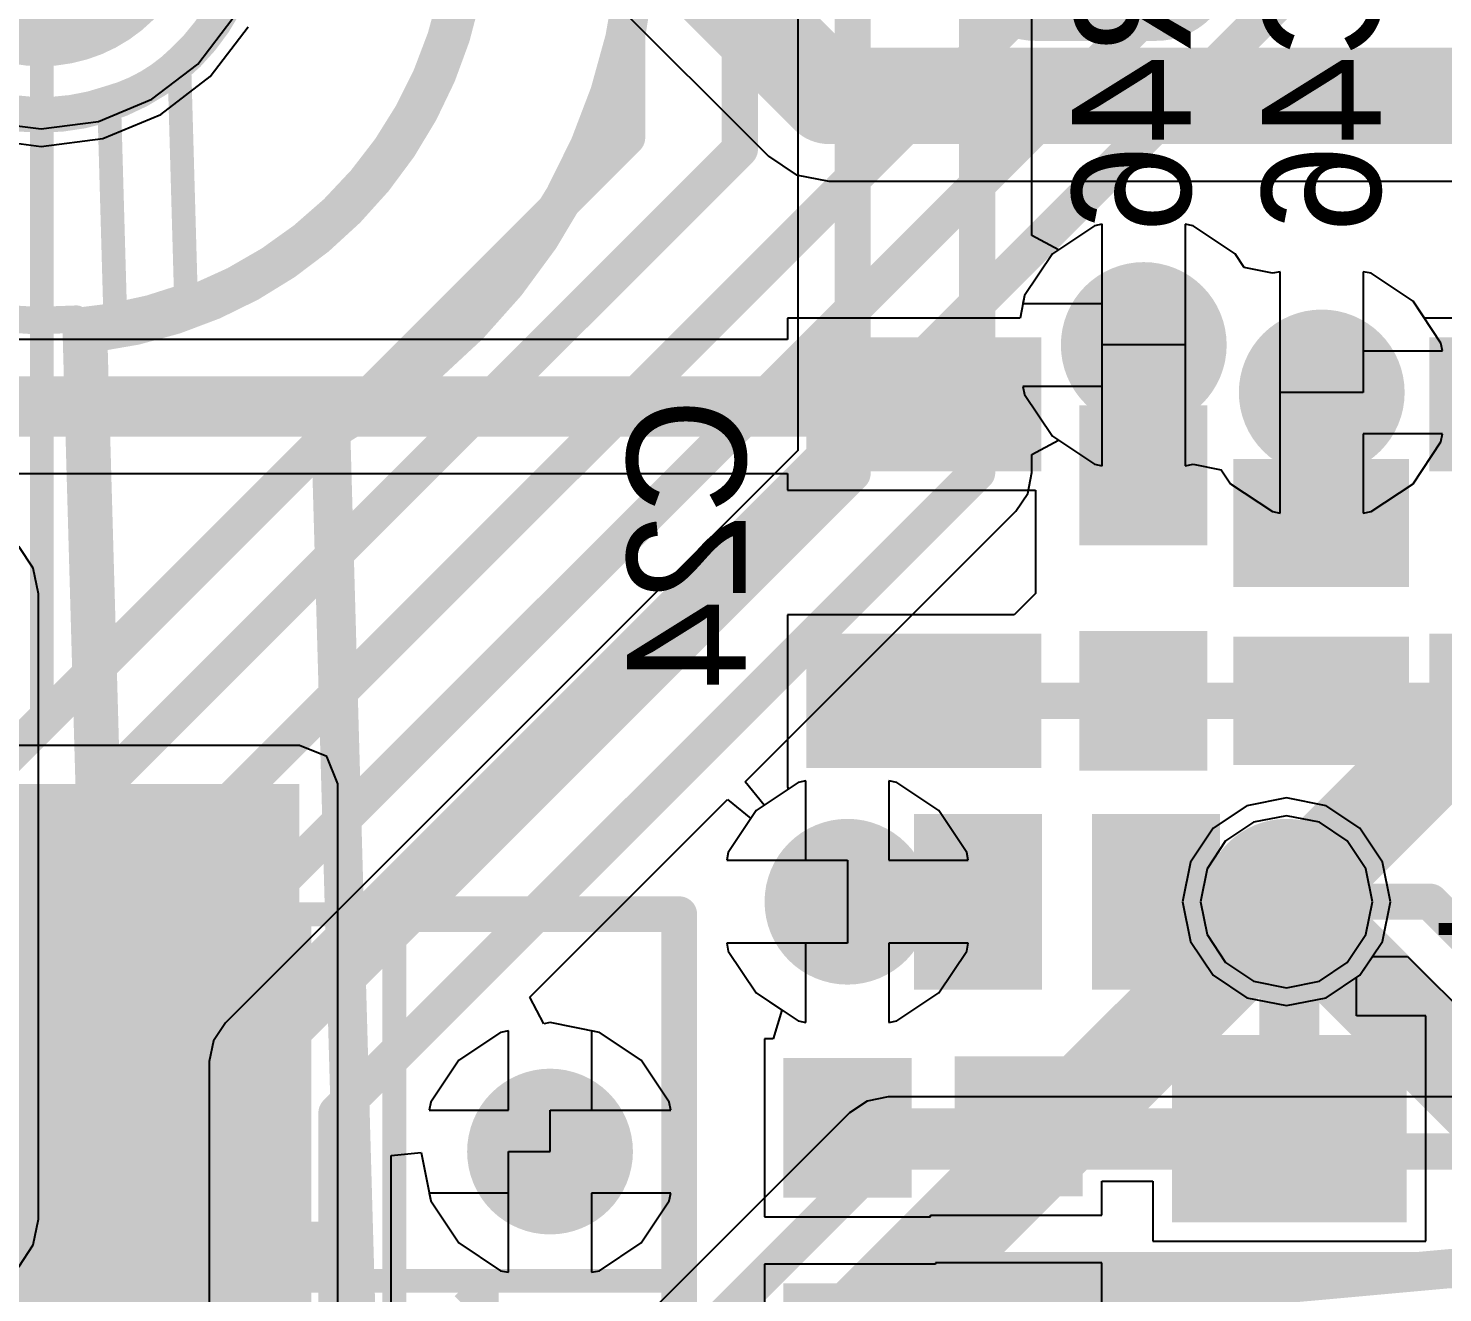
# Model space of a CAD drawing. Header units: millimetres. Extents: x 6 to 417, y 41 to 311.
# Drawn here: x 87.5 to 93.46, y 106.6 to 111.94 of the extents above; entities that cross this region are included whole.
import ezdxf

# ---------------------------------------------------------------- set-up
doc = ezdxf.new("R2010")
doc.units = ezdxf.units.MM
for name, color, linetype in [('BottomLayer', 5, 'Continuous'), ('BottomOverlay', 54, 'Continuous'), ('BottomPaste', 16, 'Continuous'), ('BottomSolder', 6, 'Continuous'), ('DrillDrawing', 1, 'Continuous'), ('KeepOutLayer', 6, 'Continuous'), ('Mechanical2', 216, 'Continuous'), ('Mechanical4', 56, 'Continuous'), ('MidLayer1', 16, 'Continuous'), ('MidLayer2', 76, 'Continuous'), ('MultiLayer', 9, 'Continuous'), ('TopLayer', 1, 'Continuous'), ('TopSolder', 216, 'Continuous')]:
    doc.layers.add(name, color=color, linetype=linetype)

msp = doc.modelspace()

# ---------------------------------------------------------------- linework, layer by layer
at = {"layer": 'BottomLayer'}
for p, q in [((89.1613, 112.8547), (90.6205, 111.3955)), ((88.2682, 111.7318), (88.4285, 111.9407)), ((88.0593, 111.5715), (88.2682, 111.7318)), ((87.816, 111.4707), (88.0593, 111.5715)), ((87.2939, 111.4707), (87.555, 111.4364)), ((87.555, 111.4364), (87.816, 111.4707)), ((90.6205, 111.3955), (90.7373, 111.3175)), ((90.7373, 111.3175), (90.875, 111.2901)), ((90.875, 111.2901), (93.7658, 111.2901)), ((91.9939, 111.1025), (91.8175, 110.9846)), ((92.027, 111.109), (91.9939, 111.1025)), ((92.027, 110.6), (92.027, 111.109)), ((92.4101, 111.1025), (92.377, 111.109)), ((92.377, 111.109), (92.377, 110.6)), ((92.5866, 110.9846), (92.4101, 111.1025)), ((91.8175, 110.9846), (91.6996, 110.8081)), ((92.6257, 110.926), (92.5866, 110.9846)), ((92.7439, 110.9025), (92.6257, 110.926)), ((92.777, 110.909), (92.7439, 110.9025)), ((92.7439, 110.9025), (92.7439, 110.9025)), ((92.7439, 110.9025), (92.7439, 110.9025)), ((92.777, 110.4), (92.777, 110.909)), ((93.1601, 110.9025), (93.127, 110.909)), ((93.127, 110.909), (93.127, 110.4)), ((93.3366, 110.7846), (93.1601, 110.9025)), ((91.6996, 110.8081), (91.6806, 110.7125)), ((93.3847, 110.7125), (93.3366, 110.7846)), ((91.6806, 110.7125), (90.7, 110.7125)), ((90.7, 110.7125), (90.7, 110.6231)), ((94.4696, 110.7125), (93.3847, 110.7125)), ((90.7, 110.6231), (86.8497, 110.6231)), ((92.377, 110.6), (92.027, 110.6)), ((93.127, 110.4), (92.777, 110.4)), ((86.8886, 110.0582), (90.7, 110.0582)), ((90.7, 110.0582), (90.7, 109.9875)), ((90.7, 109.9875), (91.746, 109.9875)), ((91.746, 109.9875), (91.746, 109.571)), ((91.746, 109.5523), (91.6562, 109.4625)), ((91.746, 109.571), (91.746, 109.571)), ((91.746, 109.571), (91.746, 109.5523)), ((91.6562, 109.4625), (90.7, 109.4625)), ((90.7, 109.4625), (90.7, 108.7375)), ((88.644, 108.9123), (87.2588, 108.9123)), ((88.7588, 108.8648), (88.644, 108.9123)), ((88.8064, 108.75), (88.7588, 108.8648)), ((88.8064, 106.25), (88.8064, 108.75)), ((90.7031, 108.7273), (90.5689, 108.6376)), ((90.7, 108.7375), (90.7, 108.7375)), ((90.7, 108.7375), (90.7, 108.7375)), ((90.7, 108.7375), (90.7031, 108.7273)), ((90.5689, 108.6376), (90.451, 108.4612)), ((90.451, 108.4612), (90.4444, 108.4281)), ((90.4444, 108.4281), (90.9534, 108.4281)), ((90.9534, 108.4281), (90.9534, 108.0781)), ((90.9534, 108.0781), (90.4444, 108.0781)), ((90.4444, 108.0781), (90.451, 108.0449)), ((90.451, 108.0449), (90.5689, 107.8685)), ((93.113, 107.9435), (93.1658, 108.0224)), ((93.1658, 108.0224), (93.3139, 108.0224)), ((93.3139, 108.0224), (93.7905, 107.5458)), ((93.098, 107.9334), (93.113, 107.9435)), ((93.098, 107.7719), (93.098, 107.9334)), ((90.5689, 107.8685), (90.6766, 107.7965)), ((90.6766, 107.7965), (90.6397, 107.675)), ((93.3905, 107.7719), (93.098, 107.7719)), ((93.3905, 106.8219), (93.3905, 107.7719)), ((89.525, 107.709), (89.4919, 107.7025)), ((89.525, 107.375), (89.525, 107.709)), ((89.9081, 107.7025), (89.875, 107.709)), ((89.875, 107.709), (89.875, 107.375)), ((89.4919, 107.7025), (89.3154, 107.5846)), ((90.0846, 107.5846), (89.9081, 107.7025)), ((90.6397, 107.675), (90.6034, 107.675)), ((90.6034, 107.675), (90.6034, 106.925)), ((89.3154, 107.5846), (89.1975, 107.4081)), ((90.2025, 107.4081), (90.0846, 107.5846)), ((89.1975, 107.4081), (89.191, 107.375)), ((90.209, 107.375), (90.2025, 107.4081)), ((89.191, 107.375), (89.525, 107.375)), ((89.875, 107.375), (90.209, 107.375)), ((92.025, 106.9313), (92.025, 107.0757)), ((92.025, 107.0757), (92.2405, 107.0757)), ((92.2405, 107.0757), (92.2405, 106.8219)), ((89.525, 107.025), (89.191, 107.025)), ((89.191, 107.025), (89.1975, 106.9919)), ((89.1975, 106.9919), (89.3154, 106.8154)), ((89.525, 106.691), (89.525, 107.025)), ((90.209, 107.025), (89.875, 107.025)), ((89.875, 107.025), (89.875, 106.691)), ((90.0846, 106.8154), (90.2025, 106.9919)), ((90.2025, 106.9919), (90.209, 107.025)), ((91.3034, 106.925), (91.3034, 106.9313)), ((91.3034, 106.9313), (91.325, 106.9313)), ((91.325, 106.9313), (91.325, 106.9313)), ((91.325, 106.9313), (92.025, 106.9313)), ((90.6034, 106.925), (91.3034, 106.925)), ((89.3154, 106.8154), (89.4919, 106.6975)), ((89.9081, 106.6975), (90.0846, 106.8154)), ((92.2405, 106.8219), (93.3905, 106.8219)), ((89.4919, 106.6975), (89.525, 106.691)), ((89.875, 106.691), (89.9081, 106.6975)), ((91.3034, 106.725), (90.6034, 106.725)), ((90.6034, 106.725), (90.6034, 105.975)), ((91.325, 106.725), (91.3034, 106.725)), ((91.3034, 106.725), (91.3034, 106.725)), ((92.025, 106.7313), (91.325, 106.7313)), ((91.325, 106.7313), (91.325, 106.725)), ((92.025, 105.9813), (92.025, 106.7313))]:
    msp.add_line(p, q, dxfattribs=at)
for points, const_width in [([(89.25, 113.275), (90.875, 111.65)], 0.406), ([(90.875, 111.65), (94, 111.65)], 0.406), ([(92.2, 110.05), (92.202, 110.6)], 0.1524), ([(86.522, 110.3406), (91.275, 110.3406)], 0.254), ([(92.95, 109.85), (92.952, 110.4)], 0.1524), ([(91.275, 109.1), (94.675, 109.1)], 0.1524), ([(90.9534, 108.2531), (91.5034, 108.2531)], 0.254), ([(92.2534, 108.2531), (92.8034, 108.2531)], 0.254), ([(92.8034, 108.2531), (92.8155, 108.241)], 0.254), ([(92.8155, 107.2969), (92.8155, 108.241)], 0.254), ([(92.8034, 108.2531), (93.4094, 108.2531)], 0.1524), ([(93.4094, 108.2531), (94.3655, 107.2969)], 0.1524), ([(90.95, 107.3063), (92.825, 107.3063)], 0.1524)]:
    msp.add_lwpolyline(points, dxfattribs=dict(at, const_width=const_width))
for points, const_width in [([(87.255, 112.445, 1), (87.855, 112.445, 1)], 0.6), ([(90.7735, 111.65, 1), (90.9765, 111.65, 1)], 0.203), ([(90.7735, 111.65, 1), (90.9765, 111.65, 1)], 0.203), ([(92.0623, 110.6, 1), (92.3417, 110.6, 1)], 0.2794), ([(92.1639, 110.6, 1), (92.2401, 110.6, 1)], 0.0762), ([(92.8123, 110.4, 1), (93.0917, 110.4, 1)], 0.2794), ([(91.2115, 110.3406, 1), (91.3385, 110.3406, 1)], 0.127), ([(92.9139, 110.4, 1), (92.9901, 110.4, 1)], 0.0762), ([(92.1619, 110.05, 1), (92.2381, 110.05, 1)], 0.0762), ([(92.9119, 109.85, 1), (92.9881, 109.85, 1)], 0.0762), ([(91.2369, 109.1, 1), (91.3131, 109.1, 1)], 0.0762), ([(90.8137, 108.2531, 1), (91.0931, 108.2531, 1)], 0.2794), ([(92.6637, 108.2531, 1), (92.9431, 108.2531, 1)], 0.2794), ([(90.8899, 108.2531, 1), (91.0169, 108.2531, 1)], 0.127), ([(91.4399, 108.2531, 1), (91.5669, 108.2531, 1)], 0.127), ([(92.1899, 108.2531, 1), (92.3169, 108.2531, 1)], 0.127), ([(92.7399, 108.2531, 1), (92.8669, 108.2531, 1)], 0.127), ([(92.7399, 108.2531, 1), (92.8669, 108.2531, 1)], 0.127), ([(92.752, 108.241, 1), (92.879, 108.241, 1)], 0.127), ([(92.752, 108.241, 1), (92.879, 108.241, 1)], 0.127), ([(92.7653, 108.2531, 1), (92.8415, 108.2531, 1)], 0.0762), ([(93.3713, 108.2531, 1), (93.4475, 108.2531, 1)], 0.0762), ([(93.3713, 108.2531, 1), (93.4475, 108.2531, 1)], 0.0762), ([(89.5603, 107.2, 1), (89.8397, 107.2, 1)], 0.2794), ([(92.752, 107.2969, 1), (92.879, 107.2969, 1)], 0.127), ([(90.9119, 107.3063, 1), (90.9881, 107.3063, 1)], 0.0762), ([(92.7869, 107.3063, 1), (92.8631, 107.3063, 1)], 0.0762)]:
    msp.add_lwpolyline(points, format="xyb", close=True, dxfattribs=dict(at, const_width=const_width))
for points in [[(90.85, 110.5625), (90.85, 110.1375), (91.7, 110.5625), (91.7, 110.1375)], [(92, 110.275), (92, 109.825), (92.4, 110.275), (92.4, 109.825)], [(92.65, 110.05), (92.65, 109.65), (93.25, 110.05), (93.25, 109.65)], [(92, 109.325), (92, 108.875), (92.4, 109.325), (92.4, 108.875)], [(90.85, 109.3125), (90.85, 108.8875), (91.7, 109.3125), (91.7, 108.8875)], [(92.65, 109.3), (92.65, 108.9), (93.25, 109.3), (93.25, 108.9)], [(86.644, 108.75), (86.644, 106.25), (88.644, 108.75), (88.644, 106.25)], [(91.3034, 107.9531), (91.7034, 107.9531), (91.3034, 108.5531), (91.7034, 108.5531)], [(92.0534, 107.9531), (92.4534, 107.9531), (92.0534, 108.5531), (92.4534, 108.5531)], [(93.2405, 107.6219), (92.3905, 107.6219), (93.2405, 106.9719), (92.3905, 106.9719)], [(91.475, 107.5313), (91.475, 107.0813), (91.875, 107.5313), (91.875, 107.0813)], [(90.7534, 107.525), (90.7534, 107.075), (91.1534, 107.525), (91.1534, 107.075)]]:
    msp.add_solid(points, dxfattribs=at)
at = {"layer": 'BottomOverlay', "const_width": 0.15}
for points in [[(89.1447, 108.2007), (90.2447, 108.2007)], [(90.2447, 105.2507), (90.2447, 108.2007)]]:
    msp.add_lwpolyline(points, dxfattribs=at)
at = {"layer": 'BottomOverlay', "const_width": 0.075}
for points in [[(89.1072, 108.2007, 1), (89.1822, 108.2007, 1)], [(90.2072, 108.2007, 1), (90.2822, 108.2007, 1)], [(90.2072, 108.2007, 1), (90.2822, 108.2007, 1)]]:
    msp.add_lwpolyline(points, format="xyb", close=True, dxfattribs=at)
at = {"layer": 'BottomPaste'}
for points in [[(90.9, 110.5125), (90.9, 110.1875), (91.65, 110.5125), (91.65, 110.1875)], [(92.05, 110.225), (92.05, 109.875), (92.35, 110.225), (92.35, 109.875)], [(92.7, 110), (92.7, 109.7), (93.2, 110), (93.2, 109.7)], [(90.9, 109.2625), (90.9, 108.9375), (91.65, 109.2625), (91.65, 108.9375)], [(92.05, 109.275), (92.05, 108.925), (92.35, 109.275), (92.35, 108.925)], [(92.7, 109.25), (92.7, 108.95), (93.2, 109.25), (93.2, 108.95)], [(91.3534, 108.0031), (91.6534, 108.0031), (91.3534, 108.5031), (91.6534, 108.5031)], [(92.1034, 108.0031), (92.4034, 108.0031), (92.1034, 108.5031), (92.4034, 108.5031)], [(93.1905, 107.5719), (92.4405, 107.5719), (93.1905, 107.0219), (92.4405, 107.0219)], [(90.8034, 107.475), (90.8034, 107.125), (91.1034, 107.475), (91.1034, 107.125)], [(91.525, 107.4813), (91.525, 107.1313), (91.825, 107.4813), (91.825, 107.1313)]]:
    msp.add_solid(points, dxfattribs=at)
at = {"layer": 'BottomSolder'}
for points, const_width in [([(87.22, 112.445, 1), (87.89, 112.445, 1)], 0.67), ([(91.584, 112.206, 1), (91.908, 112.206, 1)], 0.324), ([(92.092, 112.206, 1), (92.416, 112.206, 1)], 0.324), ([(93.584, 112.206, 1), (93.908, 112.206, 1)], 0.324), ([(92.0273, 110.6, 1), (92.3767, 110.6, 1)], 0.3494), ([(92.7773, 110.4, 1), (93.1267, 110.4, 1)], 0.3494), ([(90.7787, 108.2531, 1), (91.1281, 108.2531, 1)], 0.3494), ([(92.6287, 108.2531, 1), (92.9781, 108.2531, 1)], 0.3494), ([(89.5253, 107.2, 1), (89.8747, 107.2, 1)], 0.3494)]:
    msp.add_lwpolyline(points, format="xyb", close=True, dxfattribs=dict(at, const_width=const_width))
for points in [[(91.746, 114.308), (91.746, 111.882), (92.254, 114.308), (92.254, 111.882)], [(90.78, 110.6325), (90.78, 110.0675), (91.77, 110.6325), (91.77, 110.0675)], [(94.395, 110.0675), (94.395, 110.6325), (93.405, 110.0675), (93.405, 110.6325)], [(91.93, 110.345), (91.93, 109.755), (92.47, 110.345), (92.47, 109.755)], [(92.58, 110.12), (92.58, 109.58), (93.32, 110.12), (93.32, 109.58)], [(90.78, 109.3825), (90.78, 108.8175), (91.77, 109.3825), (91.77, 108.8175)], [(91.93, 109.395), (91.93, 108.805), (92.47, 109.395), (92.47, 108.805)], [(94.395, 108.8175), (94.395, 109.3825), (93.405, 108.8175), (93.405, 109.3825)], [(92.58, 109.37), (92.58, 108.83), (93.32, 109.37), (93.32, 108.83)], [(91.2334, 107.8831), (91.7734, 107.8831), (91.2334, 108.6231), (91.7734, 108.6231)], [(91.9834, 107.8831), (92.5234, 107.8831), (91.9834, 108.6231), (92.5234, 108.6231)], [(93.3105, 107.6919), (92.3205, 107.6919), (93.3105, 106.9019), (92.3205, 106.9019)], [(90.6834, 107.595), (90.6834, 107.005), (91.2234, 107.595), (91.2234, 107.005)], [(91.405, 107.6013), (91.405, 107.0113), (91.945, 107.6013), (91.945, 107.0113)], [(90.6834, 106.645), (90.6834, 106.055), (91.2234, 106.645), (91.2234, 106.055)], [(91.405, 106.6513), (91.405, 106.0613), (91.945, 106.6513), (91.945, 106.0613)]]:
    msp.add_solid(points, dxfattribs=at)
at = {"layer": 'DrillDrawing', "const_width": 0.1}
for points in [[(119.9857, 99, -39.996351), (119.9857, 101)], [(119.9819, 99, -39.98872), (119.9819, 101)]]:
    msp.add_lwpolyline(points, format="xyb", dxfattribs=at)
at = {"layer": 'DrillDrawing'}
for points, const_width in [([(88.4549, 112.4451, 1), (86.6549, 112.4451, 1)], 0.1), ([(92.1258, 110.6, 1), (92.2782, 110.6, 1)], 0.1524), ([(92.8758, 110.4, 1), (93.0282, 110.4, 1)], 0.1524), ([(87.5339, 109.905, 1), (87.5839, 109.905, 1)], 0.05), ([(87.5339, 109.905, 1), (87.5839, 109.905, 1)], 0.05), ([(87.5339, 109.0393, 1), (87.5839, 109.0393, 1)], 0.05), ([(90.8772, 108.2531, 1), (91.0296, 108.2531, 1)], 0.1524), ([(92.7272, 108.2531, 1), (92.8796, 108.2531, 1)], 0.1524), ([(89.6238, 107.2, 1), (89.7762, 107.2, 1)], 0.1524)]:
    msp.add_lwpolyline(points, format="xyb", close=True, dxfattribs=dict(at, const_width=const_width))
at = {"layer": 'DrillDrawing', "const_width": 0.1}
for points in [[(87.5589, 109.905), (87.5589, 112.445)], [(87.5589, 109.0393), (87.5589, 109.905)]]:
    msp.add_lwpolyline(points, dxfattribs=at)
at = {"layer": 'KeepOutLayer', "const_width": 0.1}
msp.add_lwpolyline([(119.9857, 99, -39.996351), (119.9857, 101)], format="xyb", dxfattribs=at)
at = {"layer": 'Mechanical2', "const_width": 0.1}
for points in [[(88.3939, 106.655), (88.3939, 108.2)], [(88.3939, 108.2), (88.6439, 108.2)], [(88.6439, 105.7), (88.6439, 108.2)], [(88.6439, 108.2), (90.2439, 108.2)], [(89.0439, 92.0097), (89.0439, 108.2)], [(90.2439, 106.655), (90.2439, 108.2)], [(87.1589, 108.005), (88.1289, 108.005)], [(88.1289, 107.755), (88.1289, 108.005)], [(88.1289, 108.005), (88.3289, 108.005)], [(88.3289, 107.805), (88.3289, 108.005)], [(87.1589, 107.805), (88.1289, 107.805)], [(88.1289, 107.805), (88.3289, 107.805)], [(87.1589, 107.755), (88.1289, 107.755)], [(88.1289, 107.605), (88.1289, 107.755)], [(88.1289, 107.605), (88.3289, 107.605)], [(88.3289, 107.055), (88.3289, 107.605)], [(88.1289, 106.905), (88.1289, 107.055)], [(88.1289, 107.055), (88.3289, 107.055)], [(87.1589, 106.905), (88.1289, 106.905)], [(88.1289, 106.655), (88.1289, 106.905)], [(87.1589, 106.855), (88.1289, 106.855)], [(88.1289, 106.855), (88.3289, 106.855)], [(88.3289, 106.655), (88.3289, 106.855)], [(88.3289, 106.855), (88.3939, 106.855)], [(88.3939, 106.855), (88.7439, 106.855)], [(88.7439, 106.855), (88.7689, 106.855)], [(88.7439, 106.655), (88.7439, 106.855)], [(88.7689, 106.655), (88.7689, 106.855)], [(87.1589, 106.655), (88.1289, 106.655)], [(87.6439, 106.005), (87.6439, 106.655)], [(87.6439, 106.655), (87.7439, 106.555)], [(88.1289, 106.655), (88.3289, 106.655)], [(88.3289, 106.655), (88.3939, 106.655)], [(88.3939, 106.655), (88.7439, 106.655)], [(88.7439, 106.655), (88.7689, 106.655)], [(88.7689, 106.655), (89.0439, 106.655)], [(89.0439, 106.655), (89.4339, 106.655)], [(89.3339, 106.555), (89.4339, 106.655)], [(89.4339, 106.655), (90.2439, 106.655)], [(89.4339, 105.1), (89.4339, 106.655)]]:
    msp.add_lwpolyline(points, dxfattribs=at)
at = {"layer": 'Mechanical2', "const_width": 0.05}
for points in [[(88.3689, 108.2, 1), (88.4189, 108.2, 1)], [(88.3689, 108.2, 1), (88.4189, 108.2, 1)], [(88.6189, 108.2, 1), (88.6689, 108.2, 1)], [(88.6189, 108.2, 1), (88.6689, 108.2, 1)], [(88.6189, 108.2, 1), (88.6689, 108.2, 1)], [(89.0189, 108.2, 1), (89.0689, 108.2, 1)], [(90.2189, 108.2, 1), (90.2689, 108.2, 1)], [(90.2189, 108.2, 1), (90.2689, 108.2, 1)], [(88.1039, 108.005, 1), (88.1539, 108.005, 1)], [(88.1039, 108.005, 1), (88.1539, 108.005, 1)], [(88.1039, 108.005, 1), (88.1539, 108.005, 1)], [(88.3039, 108.005, 1), (88.3539, 108.005, 1)], [(88.3039, 108.005, 1), (88.3539, 108.005, 1)], [(88.1039, 107.805, 1), (88.1539, 107.805, 1)], [(88.1039, 107.805, 1), (88.1539, 107.805, 1)], [(88.3039, 107.805, 1), (88.3539, 107.805, 1)], [(88.3039, 107.805, 1), (88.3539, 107.805, 1)], [(88.1039, 107.755, 1), (88.1539, 107.755, 1)], [(88.1039, 107.755, 1), (88.1539, 107.755, 1)], [(88.1039, 107.755, 1), (88.1539, 107.755, 1)], [(88.1039, 107.605, 1), (88.1539, 107.605, 1)], [(88.1039, 107.605, 1), (88.1539, 107.605, 1)], [(88.3039, 107.605, 1), (88.3539, 107.605, 1)], [(88.3039, 107.605, 1), (88.3539, 107.605, 1)], [(88.1039, 107.055, 1), (88.1539, 107.055, 1)], [(88.1039, 107.055, 1), (88.1539, 107.055, 1)], [(88.3039, 107.055, 1), (88.3539, 107.055, 1)], [(88.3039, 107.055, 1), (88.3539, 107.055, 1)], [(88.1039, 106.905, 1), (88.1539, 106.905, 1)], [(88.1039, 106.905, 1), (88.1539, 106.905, 1)], [(88.1039, 106.905, 1), (88.1539, 106.905, 1)], [(88.1039, 106.855, 1), (88.1539, 106.855, 1)], [(88.1039, 106.855, 1), (88.1539, 106.855, 1)], [(88.3039, 106.855, 1), (88.3539, 106.855, 1)], [(88.3039, 106.855, 1), (88.3539, 106.855, 1)], [(88.3039, 106.855, 1), (88.3539, 106.855, 1)], [(88.3689, 106.855, 1), (88.4189, 106.855, 1)], [(88.3689, 106.855, 1), (88.4189, 106.855, 1)], [(88.7189, 106.855, 1), (88.7689, 106.855, 1)], [(88.7189, 106.855, 1), (88.7689, 106.855, 1)], [(88.7189, 106.855, 1), (88.7689, 106.855, 1)], [(88.7439, 106.855, 1), (88.7939, 106.855, 1)], [(88.7439, 106.855, 1), (88.7939, 106.855, 1)], [(87.6189, 106.655, 1), (87.6689, 106.655, 1)], [(87.6189, 106.655, 1), (87.6689, 106.655, 1)], [(88.1039, 106.655, 1), (88.1539, 106.655, 1)], [(88.1039, 106.655, 1), (88.1539, 106.655, 1)], [(88.1039, 106.655, 1), (88.1539, 106.655, 1)], [(88.3039, 106.655, 1), (88.3539, 106.655, 1)], [(88.3039, 106.655, 1), (88.3539, 106.655, 1)], [(88.3039, 106.655, 1), (88.3539, 106.655, 1)], [(88.3689, 106.655, 1), (88.4189, 106.655, 1)], [(88.3689, 106.655, 1), (88.4189, 106.655, 1)], [(88.3689, 106.655, 1), (88.4189, 106.655, 1)], [(88.7189, 106.655, 1), (88.7689, 106.655, 1)], [(88.7189, 106.655, 1), (88.7689, 106.655, 1)], [(88.7189, 106.655, 1), (88.7689, 106.655, 1)], [(88.7439, 106.655, 1), (88.7939, 106.655, 1)], [(88.7439, 106.655, 1), (88.7939, 106.655, 1)], [(88.7439, 106.655, 1), (88.7939, 106.655, 1)], [(89.0189, 106.655, 1), (89.0689, 106.655, 1)], [(89.0189, 106.655, 1), (89.0689, 106.655, 1)], [(89.4089, 106.655, 1), (89.4589, 106.655, 1)], [(89.4089, 106.655, 1), (89.4589, 106.655, 1)], [(89.4089, 106.655, 1), (89.4589, 106.655, 1)], [(89.4089, 106.655, 1), (89.4589, 106.655, 1)], [(90.2189, 106.655, 1), (90.2689, 106.655, 1)], [(90.2189, 106.655, 1), (90.2689, 106.655, 1)]]:
    msp.add_lwpolyline(points, format="xyb", close=True, dxfattribs=at)
at = {"layer": 'Mechanical4', "const_width": 0.1}
for points in [[(88.6803, 114.7351, -0.604195), (88.8087, 110.2223)], [(88.6824, 114.6619, -0.604855), (88.743, 110.2598)], [(87.6809, 114.2791, -0.909326), (87.785, 110.6208)], [(87.6946, 110.7002, -1.05044), (87.5952, 114.1946)], [(87.7046, 110.7168, -1.057292), (87.6061, 114.1786)], [(87.6053, 114.2048, -0.946598), (87.7053, 110.6906)], [(87.8416, 111.6434, -1.371351), (87.7956, 113.2613)], [(88.1001, 113.1072, -0.456886), (88.1369, 111.8146)], [(88.1369, 111.8146, -0.130244), (87.8416, 111.6434)], [(88.1655, 110.8091, -0.06944), (87.6944, 110.7055)], [(87.8678, 110.7225, -0.011347), (87.7893, 110.7102)]]:
    msp.add_lwpolyline(points, format="xyb", dxfattribs=at)
at = {"layer": 'Mechanical4'}
for points, const_width in [([(88.4549, 112.445, 1), (86.6549, 112.445, 1)], 0.1), ([(88.4246, 112.445, 1), (86.6931, 112.445, 1)], 0.1), ([(88.1119, 111.8146, 1), (88.1619, 111.8146, 1)], 0.05), ([(88.1119, 111.8146, 1), (88.1619, 111.8146, 1)], 0.05), ([(88.1119, 111.8146, 1), (88.1619, 111.8146, 1)], 0.05), ([(87.8166, 111.6434, 1), (87.8666, 111.6434, 1)], 0.05), ([(87.8166, 111.6434, 1), (87.8666, 111.6434, 1)], 0.05), ([(87.8166, 111.6434, 1), (87.8666, 111.6434, 1)], 0.05), ([(88.1405, 110.8091, 1), (88.1905, 110.8091, 1)], 0.05), ([(88.1405, 110.809, 1), (88.1905, 110.809, 1)], 0.05), ([(87.6694, 110.7055, 1), (87.7194, 110.7055, 1)], 0.05), ([(87.6694, 110.7055, 1), (87.7194, 110.7055, 1)], 0.05), ([(87.6694, 110.7055, 1), (87.7194, 110.7055, 1)], 0.05), ([(87.6696, 110.7002, 1), (87.7196, 110.7002, 1)], 0.05), ([(87.6696, 110.7002, 1), (87.7196, 110.7002, 1)], 0.05), ([(87.6747, 110.7113, 1), (87.7247, 110.7113, 1)], 0.05), ([(87.6747, 110.7113, 1), (87.7247, 110.7113, 1)], 0.05), ([(87.6796, 110.7168, 1), (87.7296, 110.7168, 1)], 0.05), ([(87.6796, 110.7168, 1), (87.7296, 110.7168, 1)], 0.05), ([(87.6796, 110.7168, 1), (87.7296, 110.7168, 1)], 0.05), ([(87.7643, 110.7102, 1), (87.8143, 110.7102, 1)], 0.05), ([(87.7643, 110.7102, 1), (87.8143, 110.7102, 1)], 0.05), ([(87.8428, 110.7225, 1), (87.8928, 110.7225, 1)], 0.05), ([(87.8428, 110.7225, 1), (87.8928, 110.7225, 1)], 0.05), ([(87.6803, 110.6906, 1), (87.7303, 110.6906, 1)], 0.05), ([(87.6803, 110.6906, 1), (87.7303, 110.6906, 1)], 0.05), ([(87.6803, 110.6906, 1), (87.7303, 110.6906, 1)], 0.05), ([(87.6997, 110.6734, 1), (87.7497, 110.6734, 1)], 0.05), ([(87.6997, 110.6734, 1), (87.7497, 110.6734, 1)], 0.05), ([(87.76, 110.6208, 1), (87.81, 110.6208, 1)], 0.05), ([(87.76, 110.6208, 1), (87.81, 110.6208, 1)], 0.05), ([(87.76, 110.6208, 1), (87.81, 110.6208, 1)], 0.05), ([(88.718, 110.2598, 1), (88.768, 110.2598, 1)], 0.05), ([(88.718, 110.2598, 1), (88.768, 110.2598, 1)], 0.05), ([(88.718, 110.2598, 1), (88.768, 110.2598, 1)], 0.05), ([(88.7837, 110.2223, 1), (88.8337, 110.2223, 1)], 0.05), ([(88.7837, 110.2223, 1), (88.8337, 110.2223, 1)], 0.05), ([(88.7837, 110.2223, 1), (88.8337, 110.2223, 1)], 0.05), ([(87.5339, 109.905, 1), (87.5839, 109.905, 1)], 0.05), ([(87.5339, 109.905, 1), (87.5839, 109.905, 1)], 0.05), ([(87.5339, 109.0393, 1), (87.5839, 109.0393, 1)], 0.05)]:
    msp.add_lwpolyline(points, format="xyb", close=True, dxfattribs=dict(at, const_width=const_width))
at = {"layer": 'Mechanical4', "const_width": 0.1}
for points in [[(87.5589, 109.905), (87.5589, 112.445)], [(88.1369, 111.8146), (88.1655, 110.809)], [(87.8416, 111.6434), (87.8678, 110.7225)], [(87.6944, 110.7055), (87.6997, 110.7113)], [(87.6944, 110.7055), (88.0087, 99.6586)], [(87.6946, 110.7002), (87.7893, 110.7102)], [(87.6997, 110.7113), (87.7046, 110.7168)], [(87.7046, 110.7168), (87.7053, 110.6906)], [(87.7053, 110.6906), (87.7247, 110.6734)], [(87.7247, 110.6734), (87.785, 110.6208)], [(87.785, 110.6208), (88.0968, 99.6611)], [(88.743, 110.2598), (88.8087, 110.2223)], [(88.743, 110.2598), (89.0438, 99.6881)], [(88.8087, 110.2223), (89.1083, 99.6899)], [(87.5589, 109.0393), (87.5589, 109.905)], [(91.078, 106.5198), (95.8584, 106.9537)], [(91.1482, 106.4613), (95.7999, 106.8835)]]:
    msp.add_lwpolyline(points, dxfattribs=at)
at = {"layer": 'MidLayer1'}
for p, q in [((88.2156, 111.7844), (88.364, 111.9779)), ((88.0221, 111.636), (88.2156, 111.7844)), ((87.7968, 111.5426), (88.0221, 111.636)), ((87.3132, 111.5426), (87.555, 111.5108)), ((87.555, 111.5108), (87.7968, 111.5426)), ((91.9939, 111.1025), (91.8175, 110.9846)), ((92.027, 111.109), (91.9939, 111.1025)), ((92.027, 110.775), (92.027, 111.109)), ((92.4101, 111.1025), (92.377, 111.109)), ((92.377, 111.109), (92.377, 110.6)), ((92.5866, 110.9846), (92.4101, 111.1025)), ((91.8175, 110.9846), (91.6996, 110.8081)), ((92.6257, 110.926), (92.5866, 110.9846)), ((92.7439, 110.9025), (92.6257, 110.926)), ((92.777, 110.909), (92.7439, 110.9025)), ((92.7439, 110.9025), (92.7439, 110.9025)), ((92.7439, 110.9025), (92.7439, 110.9025)), ((92.777, 110.4), (92.777, 110.909)), ((93.1601, 110.9025), (93.127, 110.909)), ((93.127, 110.909), (93.127, 110.575)), ((93.3366, 110.7846), (93.1601, 110.9025)), ((91.6996, 110.8081), (91.693, 110.775)), ((91.693, 110.775), (92.027, 110.775)), ((93.4545, 110.6081), (93.3366, 110.7846)), ((92.377, 110.6), (92.377, 110.091)), ((93.127, 110.575), (93.4611, 110.575)), ((93.4611, 110.575), (93.4545, 110.6081)), ((92.027, 110.425), (91.693, 110.425)), ((91.693, 110.425), (91.6996, 110.3919)), ((91.6996, 110.3919), (91.8175, 110.2154)), ((92.027, 110.091), (92.027, 110.425)), ((92.777, 109.891), (92.777, 110.4)), ((91.8175, 110.2154), (91.9939, 110.0975)), ((93.4611, 110.225), (93.127, 110.225)), ((93.127, 110.225), (93.127, 109.891)), ((93.4545, 110.1919), (93.4611, 110.225)), ((93.3366, 110.0154), (93.4545, 110.1919)), ((91.9939, 110.0975), (92.027, 110.091)), ((92.377, 110.091), (92.4101, 110.0975)), ((92.4101, 110.0975), (92.4101, 110.0975)), ((92.4101, 110.0975), (92.4101, 110.0975)), ((92.4101, 110.0975), (92.5283, 110.074)), ((92.5283, 110.074), (92.5675, 110.0154)), ((92.5675, 110.0154), (92.7439, 109.8976)), ((93.1601, 109.8976), (93.3366, 110.0154)), ((92.7439, 109.8976), (92.777, 109.891)), ((93.127, 109.891), (93.1601, 109.8976)), ((90.7453, 108.7555), (90.5689, 108.6376)), ((90.7784, 108.7621), (90.7453, 108.7555)), ((90.7784, 108.4281), (90.7784, 108.7621)), ((91.1615, 108.7555), (91.1284, 108.7621)), ((91.1284, 108.7621), (91.1284, 108.4281)), ((91.338, 108.6376), (91.1615, 108.7555)), ((90.5689, 108.6376), (90.451, 108.4612)), ((91.4559, 108.4612), (91.338, 108.6376)), ((92.8034, 108.6156), (92.6647, 108.588)), ((92.9422, 108.588), (92.8034, 108.6156)), ((92.6647, 108.588), (92.547, 108.5094)), ((93.0598, 108.5094), (92.9422, 108.588)), ((92.547, 108.5094), (92.4685, 108.3918)), ((93.1384, 108.3918), (93.0598, 108.5094)), ((90.451, 108.4612), (90.4444, 108.4281)), ((90.4444, 108.4281), (90.7784, 108.4281)), ((91.1284, 108.4281), (91.4625, 108.4281)), ((91.4625, 108.4281), (91.4559, 108.4612)), ((92.4685, 108.3918), (92.4409, 108.2531)), ((93.166, 108.2531), (93.1384, 108.3918)), ((92.4409, 108.2531), (92.4685, 108.1143)), ((93.1384, 108.1143), (93.166, 108.2531)), ((90.7784, 108.0781), (90.4444, 108.0781)), ((90.4444, 108.0781), (90.451, 108.0449)), ((90.7784, 107.744), (90.7784, 108.0781)), ((91.4625, 108.0781), (91.1284, 108.0781)), ((91.1284, 108.0781), (91.1284, 107.744)), ((91.4559, 108.0449), (91.4625, 108.0781)), ((92.4685, 108.1143), (92.547, 107.9967)), ((93.0598, 107.9967), (93.1384, 108.1143)), ((90.451, 108.0449), (90.5689, 107.8685)), ((91.338, 107.8685), (91.4559, 108.0449)), ((92.547, 107.9967), (92.6647, 107.9181)), ((92.9422, 107.9181), (93.0598, 107.9967)), ((92.6647, 107.9181), (92.8034, 107.8905)), ((92.8034, 107.8905), (92.9422, 107.9181)), ((90.5689, 107.8685), (90.7453, 107.7506)), ((91.1615, 107.7506), (91.338, 107.8685)), ((89.525, 107.709), (89.4919, 107.7025)), ((89.525, 107.375), (89.525, 107.709)), ((89.9081, 107.7025), (89.875, 107.709)), ((89.875, 107.709), (89.875, 107.375)), ((90.7453, 107.7506), (90.7784, 107.744)), ((91.1284, 107.744), (91.1615, 107.7506)), ((89.4919, 107.7025), (89.3154, 107.5846)), ((90.0846, 107.5846), (89.9081, 107.7025)), ((89.3154, 107.5846), (89.1975, 107.4081)), ((90.2025, 107.4081), (90.0846, 107.5846)), ((89.1975, 107.4081), (89.191, 107.375)), ((90.209, 107.375), (90.2025, 107.4081)), ((89.191, 107.375), (89.525, 107.375)), ((89.875, 107.375), (90.209, 107.375)), ((89.525, 107.025), (89.191, 107.025)), ((89.191, 107.025), (89.1975, 106.9919)), ((89.1975, 106.9919), (89.3154, 106.8154)), ((89.525, 106.691), (89.525, 107.025)), ((90.209, 107.025), (89.875, 107.025)), ((89.875, 107.025), (89.875, 106.691)), ((90.0846, 106.8154), (90.2025, 106.9919)), ((90.2025, 106.9919), (90.209, 107.025)), ((89.3154, 106.8154), (89.4919, 106.6975)), ((89.9081, 106.6975), (90.0846, 106.8154)), ((89.4919, 106.6975), (89.525, 106.691)), ((89.875, 106.691), (89.9081, 106.6975))]:
    msp.add_line(p, q, dxfattribs=at)
for points, const_width in [([(87.255, 112.445, 1), (87.855, 112.445, 1)], 0.6), ([(92.0623, 110.6, 1), (92.3417, 110.6, 1)], 0.2794), ([(92.8123, 110.4, 1), (93.0917, 110.4, 1)], 0.2794), ([(90.8137, 108.2531, 1), (91.0931, 108.2531, 1)], 0.2794), ([(92.6637, 108.2531, 1), (92.9431, 108.2531, 1)], 0.2794), ([(89.5603, 107.2, 1), (89.8397, 107.2, 1)], 0.2794)]:
    msp.add_lwpolyline(points, format="xyb", close=True, dxfattribs=dict(at, const_width=const_width))
at = {"layer": 'MidLayer2'}
for points, const_width in [([(90.025, 111.4746), (90.025, 115.425)], 0.1524), ([(90.5, 111.425), (90.5, 114.5)], 0.1524), ([(84.75, 105.075), (93, 113.325)], 0.1524), ([(85.075, 104.85), (93.225, 113)], 0.1524), ([(85.375, 104.65), (93.375, 112.65)], 0.1524), ([(82.655, 104.1046), (90.025, 111.4746)], 0.1524), ([(82.95, 103.875), (90.5, 111.425)], 0.1524), ([(92.8034, 108.2531), (94, 109.4496)], 0.4064), ([(90.7254, 106.175), (92.8034, 108.2531)], 0.4064), ([(92.8034, 108.2531), (93.875, 107.1815)], 0.4064)]:
    msp.add_lwpolyline(points, dxfattribs=dict(at, const_width=const_width))
for points, const_width in [([(87.255, 112.445, 1), (87.855, 112.445, 1)], 0.6), ([(89.9869, 111.4746, 1), (90.0631, 111.4746, 1)], 0.0762), ([(89.9869, 111.4746, 1), (90.0631, 111.4746, 1)], 0.0762), ([(90.4619, 111.425, 1), (90.5381, 111.425, 1)], 0.0762), ([(90.4619, 111.425, 1), (90.5381, 111.425, 1)], 0.0762), ([(92.0623, 110.6, 1), (92.3417, 110.6, 1)], 0.2794), ([(92.8123, 110.4, 1), (93.0917, 110.4, 1)], 0.2794), ([(90.8137, 108.2531, 1), (91.0931, 108.2531, 1)], 0.2794), ([(92.6637, 108.2531, 1), (92.9431, 108.2531, 1)], 0.2794), ([(92.7018, 108.2531, 1), (92.905, 108.2531, 1)], 0.2032), ([(92.7018, 108.2531, 1), (92.905, 108.2531, 1)], 0.2032), ([(92.7018, 108.2531, 1), (92.905, 108.2531, 1)], 0.2032), ([(89.5603, 107.2, 1), (89.8397, 107.2, 1)], 0.2794)]:
    msp.add_lwpolyline(points, format="xyb", close=True, dxfattribs=dict(at, const_width=const_width))
at = {"layer": 'MultiLayer'}
for points, const_width in [([(87.255, 112.445, 1), (87.855, 112.445, 1)], 0.6), ([(92.0623, 110.6, 1), (92.3417, 110.6, 1)], 0.2794), ([(92.8123, 110.4, 1), (93.0917, 110.4, 1)], 0.2794), ([(90.8137, 108.2531, 1), (91.0931, 108.2531, 1)], 0.2794), ([(92.6637, 108.2531, 1), (92.9431, 108.2531, 1)], 0.2794), ([(89.5603, 107.2, 1), (89.8397, 107.2, 1)], 0.2794)]:
    msp.add_lwpolyline(points, format="xyb", close=True, dxfattribs=dict(at, const_width=const_width))
at = {"layer": 'TopLayer'}
for p, q in [((90.7444, 112.975), (90.7444, 110.1546)), ((91.7306, 111.0612), (91.7306, 112.0045)), ((88.2682, 111.7318), (88.4285, 111.9407)), ((88.0593, 111.5715), (88.2682, 111.7318)), ((87.816, 111.4707), (88.0593, 111.5715)), ((87.2939, 111.4707), (87.555, 111.4364)), ((87.555, 111.4364), (87.816, 111.4707)), ((91.9939, 111.1025), (91.8426, 111.0014)), ((92.027, 111.109), (91.9939, 111.1025)), ((92.027, 110.6), (92.027, 111.109)), ((92.4101, 111.1025), (92.377, 111.109)), ((92.377, 111.109), (92.377, 110.6)), ((92.5866, 110.9846), (92.4101, 111.1025)), ((91.8426, 111.0014), (91.7306, 111.0612)), ((92.6257, 110.926), (92.5866, 110.9846)), ((92.7439, 110.9025), (92.6257, 110.926)), ((92.777, 110.909), (92.7439, 110.9025)), ((92.7439, 110.9025), (92.7439, 110.9025)), ((92.7439, 110.9025), (92.7439, 110.9025)), ((92.777, 110.4), (92.777, 110.909)), ((93.1601, 110.9025), (93.127, 110.909)), ((93.127, 110.909), (93.127, 110.575)), ((93.3366, 110.7846), (93.1601, 110.9025)), ((93.4545, 110.6081), (93.3366, 110.7846)), ((92.027, 110.091), (92.027, 110.6)), ((92.377, 110.6), (92.377, 110.091)), ((93.127, 110.575), (93.4611, 110.575)), ((93.4611, 110.575), (93.4545, 110.6081)), ((92.777, 109.891), (92.777, 110.4)), ((93.4611, 110.225), (93.127, 110.225)), ((93.127, 110.225), (93.127, 109.891)), ((93.4545, 110.1919), (93.4611, 110.225)), ((90.7444, 110.1546), (88.3319, 107.7422)), ((91.7306, 110.1388), (91.8426, 110.1986)), ((91.8426, 110.1986), (91.9939, 110.0975)), ((93.3366, 110.0154), (93.4545, 110.1919)), ((91.7306, 110.0625), (91.7306, 110.1388)), ((91.9939, 110.0975), (92.027, 110.091)), ((92.377, 110.091), (92.4101, 110.0975)), ((92.4101, 110.0975), (92.4101, 110.0975)), ((92.4101, 110.0975), (92.4101, 110.0975)), ((92.4101, 110.0975), (92.5283, 110.074)), ((91.7131, 109.9742), (91.7306, 110.0625)), ((92.5283, 110.074), (92.5675, 110.0154)), ((91.6631, 109.8994), (91.7131, 109.9742)), ((92.5675, 110.0154), (92.7439, 109.8976)), ((93.1601, 109.8976), (93.3366, 110.0154)), ((90.5219, 108.7583), (91.6631, 109.8994)), ((92.7439, 109.8976), (92.777, 109.891)), ((93.127, 109.891), (93.1601, 109.8976)), ((87.5223, 109.6596), (87.4611, 109.7512)), ((87.5438, 109.5515), (87.5223, 109.6596)), ((87.5438, 106.9144), (87.5438, 109.5515)), ((87.5438, 109.5515), (87.5438, 109.5515)), ((90.6025, 108.6601), (90.5219, 108.7583)), ((90.7453, 108.7555), (90.6025, 108.6601)), ((90.7784, 108.7621), (90.7453, 108.7555)), ((90.7784, 108.4281), (90.7784, 108.7621)), ((91.1615, 108.7555), (91.1284, 108.7621)), ((91.1284, 108.7621), (91.1284, 108.4281)), ((91.338, 108.6376), (91.1615, 108.7555)), ((89.6144, 107.8507), (90.4482, 108.6845)), ((90.4482, 108.6845), (90.5464, 108.604)), ((90.6025, 108.6601), (90.6025, 108.6601)), ((90.6025, 108.6601), (90.6025, 108.6601)), ((92.6359, 108.6576), (92.4938, 108.5626)), ((92.8034, 108.6909), (92.6359, 108.6576)), ((92.971, 108.6576), (92.8034, 108.6909)), ((93.113, 108.5626), (92.971, 108.6576)), ((90.5464, 108.604), (90.451, 108.4612)), ((91.4559, 108.4612), (91.338, 108.6376)), ((92.4938, 108.5626), (92.3989, 108.4206)), ((93.2079, 108.4206), (93.113, 108.5626)), ((90.451, 108.4612), (90.4444, 108.4281)), ((90.4444, 108.4281), (90.7784, 108.4281)), ((91.1284, 108.4281), (91.4625, 108.4281)), ((91.4625, 108.4281), (91.4559, 108.4612)), ((92.3989, 108.4206), (92.3656, 108.2531)), ((93.2412, 108.2531), (93.2079, 108.4206)), ((92.3656, 108.2531), (92.3989, 108.0855)), ((93.2079, 108.0855), (93.2412, 108.2531)), ((90.7784, 108.0781), (90.4444, 108.0781)), ((90.4444, 108.0781), (90.451, 108.0449)), ((90.7784, 107.744), (90.7784, 108.0781)), ((91.4625, 108.0781), (91.1284, 108.0781)), ((91.1284, 108.0781), (91.1284, 107.744)), ((91.4559, 108.0449), (91.4625, 108.0781)), ((92.3989, 108.0855), (92.4938, 107.9435)), ((93.113, 107.9435), (93.2079, 108.0855)), ((90.451, 108.0449), (90.5689, 107.8685)), ((91.338, 107.8685), (91.4559, 108.0449)), ((92.4938, 107.9435), (92.6359, 107.8486)), ((92.971, 107.8486), (93.113, 107.9435)), ((89.6743, 107.7387), (89.6144, 107.8507)), ((90.5689, 107.8685), (90.7453, 107.7506)), ((91.1615, 107.7506), (91.338, 107.8685)), ((92.6359, 107.8486), (92.8034, 107.8153)), ((92.8034, 107.8153), (92.971, 107.8486)), ((88.3319, 107.7422), (88.2819, 107.6673)), ((89.7, 107.7438), (89.6743, 107.7387)), ((89.9081, 107.7025), (89.7, 107.7438)), ((90.7453, 107.7506), (90.7784, 107.744)), ((91.1284, 107.744), (91.1615, 107.7506)), ((88.2819, 107.6673), (88.2643, 107.5791)), ((90.0846, 107.5846), (89.9081, 107.7025)), ((88.2643, 107.5791), (88.2643, 105.7921)), ((90.2025, 107.4081), (90.0846, 107.5846)), ((90.209, 107.375), (90.2025, 107.4081)), ((91.0367, 107.4131), (90.9619, 107.3631)), ((91.125, 107.4306), (91.0367, 107.4131)), ((95.1035, 107.4306), (91.125, 107.4306)), ((90.9619, 107.3631), (89.5869, 105.9881)), ((89.7, 107.2), (89.7, 107.375)), ((89.7, 107.375), (90.209, 107.375)), ((89.0306, 107.1832), (89.157, 107.1956)), ((89.0306, 102.975), (89.0306, 107.1832)), ((89.157, 107.1956), (89.1975, 106.9919)), ((89.525, 106.691), (89.525, 107.2)), ((89.525, 107.2), (89.7, 107.2)), ((89.1975, 106.9919), (89.3154, 106.8154)), ((90.209, 107.025), (89.875, 107.025)), ((89.875, 107.025), (89.875, 106.691)), ((90.0846, 106.8154), (90.2025, 106.9919)), ((90.2025, 106.9919), (90.209, 107.025)), ((87.5223, 106.8063), (87.5438, 106.9144)), ((89.3154, 106.8154), (89.4919, 106.6975)), ((89.9081, 106.6975), (90.0846, 106.8154)), ((87.4611, 106.7147), (87.5223, 106.8063)), ((89.4919, 106.6975), (89.525, 106.691)), ((89.875, 106.691), (89.9081, 106.6975))]:
    msp.add_line(p, q, dxfattribs=at)
for points, const_width in [([(87.255, 112.445, 1), (87.855, 112.445, 1)], 0.6), ([(92.0623, 110.6, 1), (92.3417, 110.6, 1)], 0.2794), ([(92.8123, 110.4, 1), (93.0917, 110.4, 1)], 0.2794), ([(90.9369, 110.0591, 1), (91.0131, 110.0591, 1)], 0.0762), ([(90.9369, 110.0591, 1), (91.0131, 110.0591, 1)], 0.0762), ([(91.4619, 110.0625, 1), (91.5381, 110.0625, 1)], 0.0762), ([(91.4619, 110.0625, 1), (91.5381, 110.0625, 1)], 0.0762), ([(90.8137, 108.2531, 1), (91.0931, 108.2531, 1)], 0.2794), ([(92.6637, 108.2531, 1), (92.9431, 108.2531, 1)], 0.2794), ([(88.4569, 107.5791, 1), (88.5331, 107.5791, 1)], 0.0762), ([(88.4569, 107.5791, 1), (88.5331, 107.5791, 1)], 0.0762), ([(89.5603, 107.2, 1), (89.8397, 107.2, 1)], 0.2794), ([(88.7619, 107.3625, 1), (88.8381, 107.3625, 1)], 0.0762), ([(88.7619, 107.3625, 1), (88.8381, 107.3625, 1)], 0.0762), ([(91.0869, 107.2, 1), (91.1631, 107.2, 1)], 0.0762), ([(91.0869, 107.2, 1), (91.1631, 107.2, 1)], 0.0762), ([(91.3619, 106.7, 1), (91.4381, 106.7, 1)], 0.0762), ([(91.3619, 106.7, 1), (91.4381, 106.7, 1)], 0.0762)]:
    msp.add_lwpolyline(points, format="xyb", close=True, dxfattribs=dict(at, const_width=const_width))
at = {"layer": 'TopLayer', "const_width": 0.1524}
for points in [[(90.975, 110.0591), (90.975, 112.975)], [(91.5, 110.0625), (91.5, 112.1)], [(88.495, 107.5791), (90.975, 110.0591)], [(88.8, 107.3625), (91.5, 110.0625)], [(88.495, 103.396), (88.495, 107.5791)], [(88.8, 102.975), (88.8, 107.3625)], [(89.75, 105.825), (91.125, 107.2)], [(91.125, 107.2), (95.5, 107.2)], [(90.175, 105.475), (91.4, 106.7)], [(91.4, 106.7), (96.2, 106.7)]]:
    msp.add_lwpolyline(points, dxfattribs=at)
at = {"layer": 'TopSolder'}
for points, const_width in [([(87.22, 112.445, 1), (87.89, 112.445, 1)], 0.67), ([(89.5253, 107.2, 1), (89.8747, 107.2, 1)], 0.3494)]:
    msp.add_lwpolyline(points, format="xyb", close=True, dxfattribs=dict(at, const_width=const_width))

# ---------------------------------------------------------------- texts
at = {"layer": 'BottomOverlay', "text_generation_flag": 2}
for s, rotation, p in [('R46', 90, (92.4, 112.3)), ('C46', 90, (93.2, 112.3)), ('C24', 90, (90.525, 110.375)), ('C44', 360, (94.6521, 108))]:
    msp.add_text(s, height=0.5, rotation=rotation, dxfattribs=at).set_placement(p)

doc.saveas('drawing.dxf')
